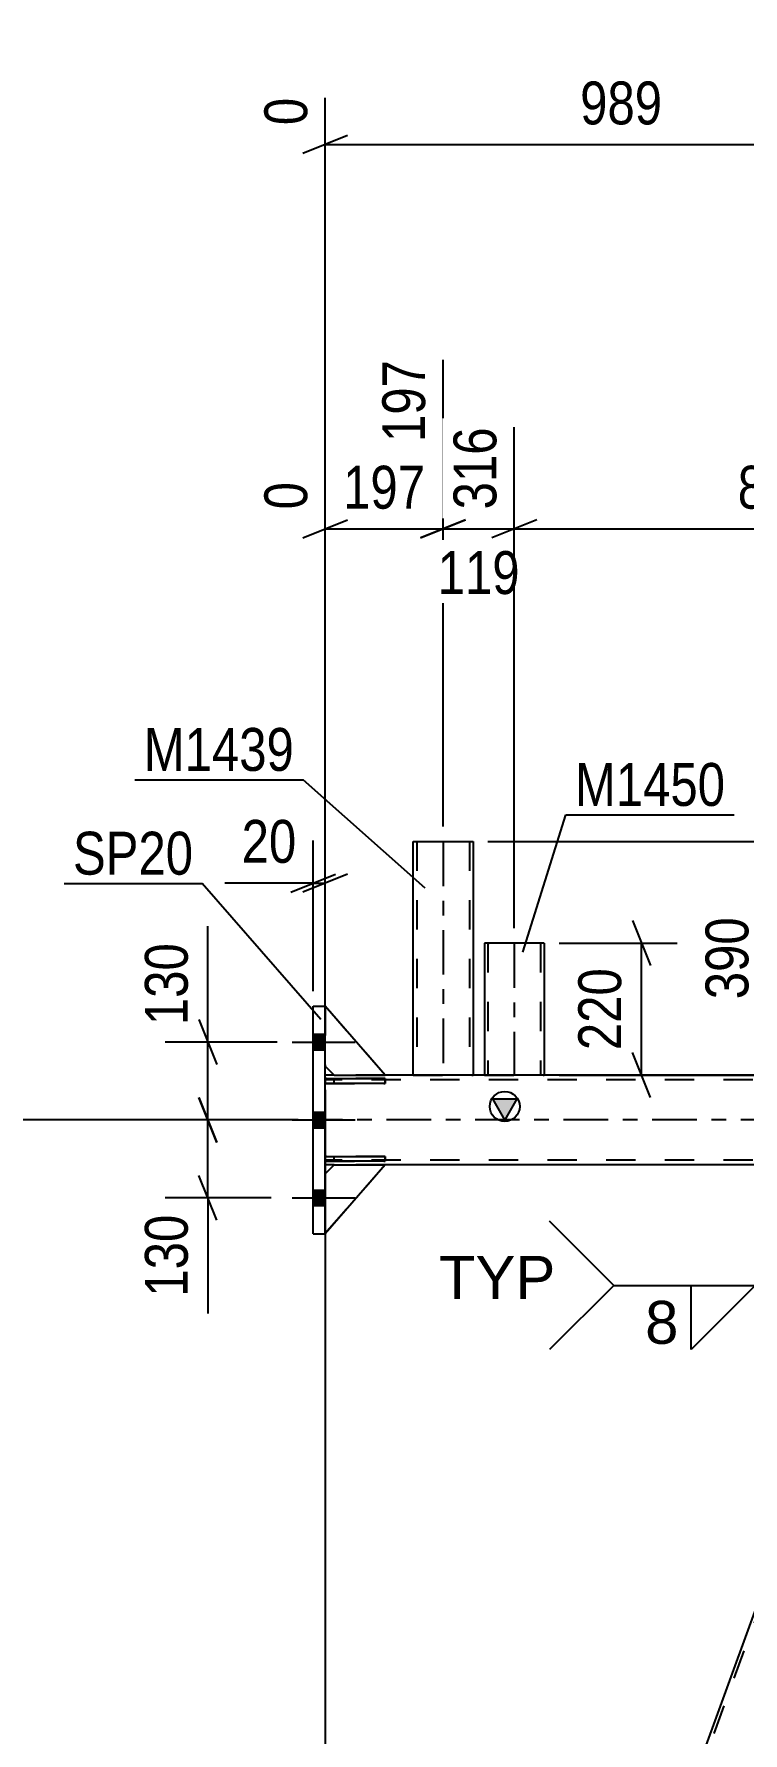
# Model space of a CAD drawing. Header units: millimetres. Extents: x -787 to 402, y -866 to -25.
# Drawn here: x -715.1 to -667.7, y -319.6 to -206.1 of the extents above; entities that cross this region are included whole.
import ezdxf

# ---------------------------------------------------------------- set-up
doc = ezdxf.new("R2010")
doc.units = ezdxf.units.MM
doc.linetypes.add('DXK_LINE_DOT2', pattern=[3.9198, 1.9599, -1.9599])
doc.linetypes.add('DXK_LINE_DOT3', pattern=[5.9187, 2.979, -0.9799, 0.9799, -0.9799])
doc.styles.add('Arial', font='arial.ttf', dxfattribs={"height": 0.2})
doc.styles.add('Arial Narrow', font='ARIALN.TTF', dxfattribs={"height": 0.2})

# ---------------------------------------------------------------- blocks, each defined once
blk = doc.blocks.new('Part-569028579-6480 - 6366')
at = {"color": 2, "linetype": 'Continuous'}
for p, q in [((-699.2, -400.21), (-656.18, -282.01)), ((-694.95, -400.21), (-652.95, -284.81))]:
    blk.add_line(p, q, dxfattribs=at)
at = {"color": 7, "linetype": 'DXK_LINE_DOT2'}
for p, q in [((-699.1, -400.61), (-655.78, -281.61)), ((-695.35, -400.61), (-652.04, -281.61)), ((-656.18, -282.01), (-656.04, -281.61)), ((-651.78, -281.61), (-656.04, -281.61)), ((-652.95, -284.81), (-651.78, -281.61)), ((-699.35, -400.61), (-699.2, -400.21)), ((-695.09, -400.61), (-694.95, -400.21)), ((-699.35, -400.61), (-695.09, -400.61))]:
    blk.add_line(p, q, dxfattribs=at)
blk = doc.blocks.new('Part-569028579-6501 - 6366')
at = {"linetype": 'Continuous'}
blk.add_hatch(color=2, dxfattribs=at).paths.add_polyline_path([(-683.6, -278.61), (-684.4, -277.21), (-682.8, -277.21)])
at = {"color": 2, "linetype": 'Continuous'}
for p, q in [((-695, -275.61), (-695.6, -275.61)), ((-664.25, -275.61), (-691.6, -275.61)), ((-683.6, -278.61), (-684.4, -277.21)), ((-684.4, -277.21), (-682.8, -277.21)), ((-682.8, -277.21), (-683.6, -278.61)), ((-695, -281.61), (-695.6, -281.61)), ((-664.25, -281.61), (-691.6, -281.61))]:
    blk.add_line(p, q, dxfattribs=at)
at = {"color": 7, "linetype": 'DXK_LINE_DOT2'}
for p, q in [((-695.6, -281.61), (-695.6, -275.61)), ((-691.6, -275.61), (-695, -275.61)), ((-102.57, -275.93), (-695.6, -275.93)), ((-102.57, -281.29), (-695.6, -281.29)), ((-691.6, -281.61), (-695, -281.61))]:
    blk.add_line(p, q, dxfattribs=at)
at = {"color": 7, "linetype": 'DXK_LINE_DOT3'}
blk.add_line((-102.57, -278.61), (-695.6, -278.61), dxfattribs=at)
at = {"color": 2, "linetype": 'Continuous'}
blk.add_circle((-683.6, -277.71), 1, dxfattribs=at)
blk = doc.blocks.new('Part-569028579-6521 - 6366')
at = {"color": 2, "linetype": 'Continuous'}
for p, q in [((-696.4, -286.21), (-696.4, -271.01)), ((-696.4, -271.01), (-695.6, -271.01)), ((-695.6, -286.21), (-695.6, -271.01)), ((-696.4, -286.21), (-695.6, -286.21))]:
    blk.add_line(p, q, dxfattribs=at)
blk = doc.blocks.new('Part-569028579-6624 - 6366')
at = {"color": 7, "linetype": 'DXK_LINE_DOT2'}
for p, q in [((-691.6, -275.85), (-695.6, -275.85)), ((-695.6, -275.85), (-695.6, -276.17)), ((-695.6, -276.17), (-691.6, -276.17)), ((-695, -276.17), (-695, -275.85)), ((-691.6, -276.17), (-691.6, -275.85))]:
    blk.add_line(p, q, dxfattribs=at)
blk = doc.blocks.new('Part-569028579-6625 - 6366')
at = {"color": 7, "linetype": 'DXK_LINE_DOT2'}
for p, q in [((-691.6, -281.05), (-695.6, -281.05)), ((-695.6, -281.05), (-695.6, -281.37)), ((-695.6, -281.37), (-691.6, -281.37)), ((-695, -281.37), (-695, -281.05)), ((-691.6, -281.37), (-691.6, -281.05))]:
    blk.add_line(p, q, dxfattribs=at)
blk = doc.blocks.new('Part-569028579-6626 - 6366')
at = {"color": 2, "linetype": 'Continuous'}
for p, q in [((-695.6, -275.85), (-691.6, -275.85)), ((-695.6, -276.17), (-695.6, -275.85)), ((-691.6, -276.17), (-695.6, -276.17)), ((-691.6, -275.85), (-691.6, -276.17))]:
    blk.add_line(p, q, dxfattribs=at)
at = {"color": 7, "linetype": 'DXK_LINE_DOT2'}
blk.add_line((-695, -276.17), (-695, -275.85), dxfattribs=at)
blk = doc.blocks.new('Part-569028579-6627 - 6366')
at = {"color": 2, "linetype": 'Continuous'}
for p, q in [((-695.6, -281.05), (-691.6, -281.05)), ((-695.6, -281.37), (-695.6, -281.05)), ((-691.6, -281.37), (-695.6, -281.37)), ((-691.6, -281.05), (-691.6, -281.37))]:
    blk.add_line(p, q, dxfattribs=at)
at = {"color": 7, "linetype": 'DXK_LINE_DOT2'}
blk.add_line((-695, -281.37), (-695, -281.05), dxfattribs=at)
blk = doc.blocks.new('Part-569028579-6628 - 6366')
at = {"color": 7, "linetype": 'DXK_LINE_DOT2'}
for p, q in [((-691.6, -275.61), (-695.6, -271.01)), ((-695.6, -271.01), (-695.6, -275.01)), ((-695.6, -275.01), (-695, -275.61)), ((-695, -275.61), (-691.6, -275.61))]:
    blk.add_line(p, q, dxfattribs=at)
blk = doc.blocks.new('Part-569028579-6629 - 6366')
at = {"color": 2, "linetype": 'Continuous'}
for p, q in [((-691.6, -275.61), (-695.6, -271.01)), ((-695.6, -275.01), (-695, -275.61)), ((-695, -275.61), (-691.6, -275.61))]:
    blk.add_line(p, q, dxfattribs=at)
at = {"color": 7, "linetype": 'DXK_LINE_DOT2'}
blk.add_line((-695.6, -271.01), (-695.6, -275.01), dxfattribs=at)
blk = doc.blocks.new('Part-569028579-6630 - 6366')
at = {"color": 7, "linetype": 'DXK_LINE_DOT2'}
for p, q in [((-695.6, -282.21), (-695, -281.61)), ((-691.6, -281.61), (-695.6, -286.21)), ((-695.6, -286.21), (-695.6, -282.21)), ((-695, -281.61), (-691.6, -281.61))]:
    blk.add_line(p, q, dxfattribs=at)
blk = doc.blocks.new('Part-569028579-6631 - 6366')
at = {"color": 2, "linetype": 'Continuous'}
for p, q in [((-695.6, -282.21), (-695, -281.61)), ((-691.6, -281.61), (-695.6, -286.21)), ((-695, -281.61), (-691.6, -281.61))]:
    blk.add_line(p, q, dxfattribs=at)
at = {"color": 7, "linetype": 'DXK_LINE_DOT2'}
blk.add_line((-695.6, -286.21), (-695.6, -282.21), dxfattribs=at)
blk = doc.blocks.new('Part-569028579-17700 - 6366')
at = {"color": 2, "linetype": 'Continuous'}
for p, q in [((-689.72, -260.01), (-689.68, -260.01)), ((-689.72, -275.61), (-689.72, -260.01)), ((-689.68, -260.01), (-685.72, -260.01)), ((-685.72, -260.01), (-685.72, -275.61))]:
    blk.add_line(p, q, dxfattribs=at)
at = {"color": 7, "linetype": 'DXK_LINE_DOT2'}
for p, q in [((-689.48, -260.01), (-689.48, -275.61)), ((-689.48, -260.01), (-689.46, -260.01)), ((-685.96, -260.01), (-685.96, -275.61)), ((-689.72, -275.61), (-689.72, -275.61)), ((-689.72, -275.61), (-685.72, -275.61)), ((-685.72, -275.61), (-685.72, -275.61)), ((-685.72, -275.61), (-685.72, -275.61))]:
    blk.add_line(p, q, dxfattribs=at)
at = {"color": 7, "linetype": 'DXK_LINE_DOT3'}
blk.add_line((-687.72, -260.01), (-687.72, -275.61), dxfattribs=at)
blk = doc.blocks.new('Bolt-569028579-6640 - 6366')
at = {"linetype": 'Continuous'}
for points in [[(-696.4, -272.89), (-696.4, -273.93), (-695.6, -273.93), (-695.6, -272.89)], [(-696.4, -272.89), (-696.4, -273.93), (-695.6, -273.93), (-695.6, -272.89)], [(-696.4, -272.89), (-696.4, -273.93), (-695.6, -273.93), (-695.6, -272.89)], [(-696.4, -278.09), (-696.4, -279.13), (-695.6, -279.13), (-695.6, -278.09)], [(-696.4, -278.09), (-696.4, -279.13), (-695.6, -279.13), (-695.6, -278.09)], [(-696.4, -283.29), (-696.4, -284.33), (-695.6, -284.33), (-695.6, -283.29)], [(-696.4, -283.29), (-696.4, -284.33), (-695.6, -284.33), (-695.6, -283.29)], [(-696.4, -283.29), (-696.4, -284.33), (-695.6, -284.33), (-695.6, -283.29)]]:
    blk.add_hatch(color=1, dxfattribs=at).paths.add_polyline_path(points)
at = {"color": 1, "linetype": 'Continuous'}
for p, q in [((-697.8, -273.41), (-693.6, -273.41)), ((-697.8, -273.41), (-693.6, -273.41)), ((-697.8, -273.41), (-693.6, -273.41)), ((-696.4, -272.89), (-695.6, -272.89)), ((-696.4, -272.89), (-695.6, -272.89)), ((-696.4, -272.89), (-695.6, -272.89)), ((-696.4, -273.93), (-695.6, -273.93)), ((-696.4, -273.93), (-695.6, -273.93)), ((-696.4, -273.93), (-695.6, -273.93)), ((-697.8, -278.61), (-693.6, -278.61)), ((-697.8, -278.61), (-693.6, -278.61)), ((-696.4, -278.09), (-695.6, -278.09)), ((-696.4, -278.09), (-695.6, -278.09)), ((-696.4, -279.13), (-695.6, -279.13)), ((-696.4, -279.13), (-695.6, -279.13)), ((-696.4, -283.29), (-695.6, -283.29)), ((-696.4, -283.29), (-695.6, -283.29)), ((-696.4, -283.29), (-695.6, -283.29)), ((-697.8, -283.81), (-693.6, -283.81)), ((-697.8, -283.81), (-693.6, -283.81)), ((-697.8, -283.81), (-693.6, -283.81)), ((-696.4, -284.33), (-695.6, -284.33)), ((-696.4, -284.33), (-695.6, -284.33)), ((-696.4, -284.33), (-695.6, -284.33))]:
    blk.add_line(p, q, dxfattribs=at)
blk = doc.blocks.new('Part-569028579-17708 - 6366')
at = {"color": 2, "linetype": 'Continuous'}
for p, q in [((-680.96, -266.8), (-684.96, -266.8)), ((-684.96, -266.8), (-684.96, -275.61)), ((-680.96, -266.8), (-680.96, -275.61))]:
    blk.add_line(p, q, dxfattribs=at)
at = {"color": 7, "linetype": 'DXK_LINE_DOT2'}
for p, q in [((-684.72, -266.8), (-684.72, -275.61)), ((-684.72, -266.8), (-684.7, -266.8)), ((-684.7, -266.8), (-684.66, -266.8)), ((-684.66, -266.8), (-684.65, -266.8)), ((-681.2, -266.8), (-681.2, -275.61)), ((-684.96, -275.61), (-684.96, -275.61)), ((-684.96, -275.61), (-680.96, -275.61)), ((-680.96, -275.61), (-680.96, -275.61)), ((-680.96, -275.61), (-680.96, -275.61))]:
    blk.add_line(p, q, dxfattribs=at)
at = {"color": 7, "linetype": 'DXK_LINE_DOT3'}
blk.add_line((-682.96, -266.8), (-682.96, -275.61), dxfattribs=at)
blk = doc.blocks.new('StraightDimension-569028579-65484 - 6366')
at = {"color": 7, "linetype": 'Continuous'}
for p, q in [((-665.37, -261.51), (-666.57, -258.51)), ((-684.72, -260.01), (-663.57, -260.01)), ((-665.97, -275.61), (-665.97, -260.01)), ((-666.57, -274.11), (-665.37, -277.11)), ((-679.96, -275.61), (-663.57, -275.61))]:
    blk.add_line(p, q, dxfattribs=at)
at = {"color": 0}
blk.add_wipeout([(-666.72, -264.46), (-670.92, -264.46), (-670.92, -271.15), (-666.72, -271.15)], dxfattribs=at)
at = {"color": 3, "style": 'Arial Narrow'}
blk.add_text('390', height=2.863, rotation=90.0002, dxfattribs=at).set_placement((-667.32, -270.55))
blk = doc.blocks.new('StraightDimension-569028579-65551 - 6366')
at = {"color": 7, "linetype": 'Continuous'}
for p, q in [((-704.03, -277.11), (-702.83, -280.11)), ((-697.4, -278.61), (-706.28, -278.61)), ((-703.43, -283.81), (-703.43, -278.61)), ((-702.83, -285.31), (-704.03, -282.31)), ((-699.2, -283.81), (-706.28, -283.81)), ((-703.43, -283.81), (-703.43, -291.54)), ((-703.43, -283.81), (-703.43, -291.54))]:
    blk.add_line(p, q, dxfattribs=at)
at = {"color": 0}
blk.add_wipeout([(-704.18, -284.33), (-708.38, -284.33), (-708.38, -291.01), (-704.18, -291.01)], dxfattribs=at)
at = {"color": 3, "style": 'Arial Narrow'}
blk.add_text('130', height=2.863, rotation=90.0002, dxfattribs=at).set_placement((-704.78, -290.41))
blk = doc.blocks.new('StraightDimension-569028579-65550 - 6366')
at = {"color": 7, "linetype": 'Continuous'}
for p, q in [((-703.43, -273.41), (-703.43, -265.67)), ((-703.43, -273.41), (-703.43, -265.67)), ((-704.03, -271.91), (-702.83, -274.91)), ((-698.8, -273.41), (-706.28, -273.41)), ((-703.43, -278.61), (-703.43, -273.41)), ((-702.83, -280.11), (-704.03, -277.11)), ((-697.4, -278.61), (-706.28, -278.61))]:
    blk.add_line(p, q, dxfattribs=at)
at = {"color": 0}
blk.add_wipeout([(-704.18, -266.2), (-708.38, -266.2), (-708.38, -272.88), (-704.18, -272.88)], dxfattribs=at)
at = {"color": 3, "style": 'Arial Narrow'}
blk.add_text('130', height=2.863, rotation=90.0002, dxfattribs=at).set_placement((-704.78, -272.28))
blk = doc.blocks.new('StraightDimension-569028579-80748 - 6366')
at = {"color": 7, "linetype": 'Continuous'}
for p, q in [((-696.4, -270.01), (-696.4, -259.94)), ((-695.6, -270.01), (-695.6, -259.94)), ((-696.4, -262.79), (-702.31, -262.79)), ((-696.4, -262.79), (-702.31, -262.79)), ((-697.9, -263.39), (-694.9, -262.19)), ((-694.1, -262.19), (-697.1, -263.39)), ((-696.4, -262.79), (-695.6, -262.79))]:
    blk.add_line(p, q, dxfattribs=at)
at = {"color": 0}
blk.add_wipeout([(-696.93, -262.04), (-696.93, -257.84), (-701.78, -257.84), (-701.78, -262.04)], dxfattribs=at)
at = {"color": 3, "style": 'Arial Narrow'}
blk.add_text('20', height=2.863, dxfattribs=at).set_placement((-701.18, -261.44))
blk = doc.blocks.new('StraightDimension-569028579-65316 - 6366')
at = {"color": 7, "linetype": 'Continuous'}
for p, q in [((-687.72, -259.01), (-687.72, -227.86)), ((-695.6, -274.61), (-695.6, -236.01)), ((-697.1, -239.74), (-694.1, -238.54)), ((-695.6, -239.14), (-687.72, -239.14)), ((-686.22, -238.54), (-689.22, -239.74))]:
    blk.add_line(p, q, dxfattribs=at)
at = {"color": 0}
blk.add_wipeout([(-688.32, -238.39), (-688.32, -234.19), (-695, -234.19), (-695, -238.39)], dxfattribs=at)
at = {"color": 0, "linetype": 'Continuous'}
blk.add_wipeout([(-696.2, -235.41), (-700.4, -235.41), (-700.4, -238.44), (-696.2, -238.44)], dxfattribs=at)
at = {"color": 3, "style": 'Arial Narrow'}
blk.add_text('197', height=2.863, dxfattribs=at).set_placement((-694.4, -237.79))
at = {"color": 3, "linetype": 'Continuous', "style": 'Arial Narrow'}
blk.add_text('0', height=2.86, rotation=90.0002, dxfattribs=at).set_placement((-696.8, -237.84))
at = {"color": 0, "linetype": 'Continuous'}
blk.add_wipeout([(-688.32, -227.26), (-692.52, -227.26), (-692.52, -233.94), (-688.32, -233.94)], dxfattribs=at)
at = {"color": 3, "linetype": 'Continuous', "style": 'Arial Narrow'}
blk.add_text('197', height=2.863, rotation=90.0002, dxfattribs=at).set_placement((-688.92, -233.34))
blk = doc.blocks.new('StraightDimension-569028579-65470 - 6366')
at = {"color": 7, "linetype": 'Continuous'}
for p, q in [((-675.07, -265.3), (-673.87, -268.3)), ((-679.96, -266.8), (-672.07, -266.8)), ((-674.47, -275.61), (-674.47, -266.8)), ((-673.87, -277.11), (-675.07, -274.11)), ((-679.96, -275.61), (-672.07, -275.61))]:
    blk.add_line(p, q, dxfattribs=at)
at = {"color": 0}
blk.add_wipeout([(-675.22, -267.86), (-679.42, -267.86), (-679.42, -274.55), (-675.22, -274.55)], dxfattribs=at)
at = {"color": 3, "style": 'Arial Narrow'}
blk.add_text('220', height=2.863, rotation=90.0002, dxfattribs=at).set_placement((-675.82, -273.95))
blk = doc.blocks.new('StraightDimension-569028579-65315 - 6366')
at = {"color": 7, "linetype": 'Continuous'}
for p, q in [((-687.72, -259.01), (-687.72, -227.86)), ((-682.96, -265.8), (-682.96, -232.36)), ((-689.22, -239.74), (-686.22, -238.54)), ((-687.72, -239.14), (-682.96, -239.14)), ((-681.46, -238.54), (-684.46, -239.74))]:
    blk.add_line(p, q, dxfattribs=at)
at = {"color": 0, "linetype": 'Continuous'}
blk.add_wipeout([(-683.56, -231.76), (-687.76, -231.76), (-687.76, -238.44), (-683.56, -238.44)], dxfattribs=at)
at = {"color": 0}
blk.add_wipeout([(-682, -244.09), (-682, -239.89), (-688.68, -239.89), (-688.68, -244.09)], dxfattribs=at)
at = {"color": 3, "linetype": 'Continuous', "style": 'Arial Narrow'}
blk.add_text('316', height=2.863, rotation=90.0002, dxfattribs=at).set_placement((-684.16, -237.84))
at = {"color": 3, "style": 'Arial Narrow'}
blk.add_text('119', height=2.863, dxfattribs=at).set_placement((-688.08, -243.49))
blk = doc.blocks.new('StraightDimension-569028579-7196 - 6366')
at = {"color": 7, "linetype": 'Continuous'}
blk.add_line((-695.6, -276.61), (-695.6, -337.25), dxfattribs=at)
blk = doc.blocks.new('StraightDimension-569028579-6867 - 6366')
at = {"color": 7, "linetype": 'Continuous'}
blk.add_line((-697.4, -278.61), (-744.76, -278.61), dxfattribs=at)
blk = doc.blocks.new('StraightDimension-569028579-18752 - 6366')
at = {"color": 7, "linetype": 'Continuous'}
for p, q in [((-656.04, -280.61), (-656.04, -206.69)), ((-695.6, -274.61), (-695.6, -210.35)), ((-694.1, -212.88), (-697.1, -214.08)), ((-657.54, -214.08), (-654.54, -212.88)), ((-695.6, -213.48), (-656.04, -213.48))]:
    blk.add_line(p, q, dxfattribs=at)
at = {"color": 0}
blk.add_wipeout([(-672.48, -212.73), (-672.48, -208.53), (-679.16, -208.53), (-679.16, -212.73)], dxfattribs=at)
at = {"color": 3, "style": 'Arial Narrow'}
blk.add_text('989', height=2.863, dxfattribs=at).set_placement((-678.56, -212.13))
at = {"color": 0, "linetype": 'Continuous'}
for points in [[(-656.64, -206.09), (-660.84, -206.09), (-660.84, -212.78), (-656.64, -212.78)], [(-696.2, -209.75), (-700.4, -209.75), (-700.4, -212.78), (-696.2, -212.78)]]:
    blk.add_wipeout(points, dxfattribs=at)
at = {"color": 3, "linetype": 'Continuous', "style": 'Arial Narrow'}
for s, height, p in [('989', 2.863, (-657.24, -212.18)), ('0', 2.86, (-696.8, -212.18))]:
    blk.add_text(s, height=height, rotation=90.0002, dxfattribs=at).set_placement(p)
blk = doc.blocks.new('StraightDimension-569028579-65314 - 6366')
at = {"color": 7, "linetype": 'Continuous'}
for p, q in [((-647.62, -259.97), (-647.62, -230.53)), ((-682.96, -265.8), (-682.96, -232.36)), ((-681.46, -238.54), (-684.46, -239.74)), ((-682.96, -239.14), (-647.62, -239.14)), ((-649.12, -239.74), (-646.12, -238.54))]:
    blk.add_line(p, q, dxfattribs=at)
at = {"color": 0}
blk.add_wipeout([(-661.95, -238.39), (-661.95, -234.19), (-668.63, -234.19), (-668.63, -238.39)], dxfattribs=at)
at = {"color": 3, "style": 'Arial Narrow'}
blk.add_text('884', height=2.863, dxfattribs=at).set_placement((-668.03, -237.79))
at = {"color": 0, "linetype": 'Continuous'}
blk.add_wipeout([(-648.22, -229.93), (-652.42, -229.93), (-652.42, -238.44), (-648.22, -238.44)], dxfattribs=at)
at = {"color": 3, "linetype": 'Continuous', "style": 'Arial Narrow'}
blk.add_text('1200', height=2.863, rotation=90.0002, dxfattribs=at).set_placement((-648.82, -237.84))
blk = doc.blocks.new('Mark-569028579-6517 - 6366')
at = {"color": 30, "linetype": 'Continuous'}
for p in [(-713.05, -262.83), (-695.89, -271.9)]:
    blk.add_line(p, (-703.81, -262.83), dxfattribs=at)
at = {"color": 0}
blk.add_wipeout([(-704.41, -262.23), (-704.41, -259.23), (-712.45, -259.23), (-712.45, -262.23)], dxfattribs=at)
blk.add_wipeout([(-704.41, -262.23), (-704.41, -259.23), (-712.45, -259.23), (-712.45, -262.23)], dxfattribs=at)
at = {"color": 3, "style": 'Arial Narrow'}
blk.add_text('SP20', height=2.863, dxfattribs=at).set_placement((-712.45, -262.23))
blk = doc.blocks.new('Mark-569028579-65659 - 6366')
at = {"color": 30, "linetype": 'Continuous'}
for p, q in [((-682.4, -267.4), (-679.51, -258.24)), ((-679.51, -258.24), (-668.26, -258.24))]:
    blk.add_line(p, q, dxfattribs=at)
at = {"color": 0}
blk.add_wipeout([(-668.86, -257.64), (-668.86, -254.64), (-678.91, -254.64), (-678.91, -257.64)], dxfattribs=at)
blk.add_wipeout([(-668.86, -257.64), (-668.86, -254.64), (-678.91, -254.64), (-678.91, -257.64)], dxfattribs=at)
at = {"color": 3, "style": 'Arial Narrow'}
blk.add_text('M1450', height=2.863, dxfattribs=at).set_placement((-678.91, -257.64))
blk = doc.blocks.new('Mark-569028579-65656 - 6366')
at = {"color": 30, "linetype": 'Continuous'}
for p in [(-708.32, -255.9), (-688.91, -263.14)]:
    blk.add_line(p, (-697.07, -255.9), dxfattribs=at)
at = {"color": 0}
blk.add_wipeout([(-697.67, -255.3), (-697.67, -252.3), (-707.72, -252.3), (-707.72, -255.3)], dxfattribs=at)
blk.add_wipeout([(-697.67, -255.3), (-697.67, -252.3), (-707.72, -252.3), (-707.72, -255.3)], dxfattribs=at)
at = {"color": 3, "style": 'Arial Narrow'}
blk.add_text('M1439', height=2.863, dxfattribs=at).set_placement((-707.72, -255.3))
blk = doc.blocks.new('WeldMark-569028579-7470 - 6366')
at = {"linetype": 'Continuous'}
blk.add_hatch(color=30, dxfattribs=at).paths.add_polyline_path([(-658.69, -283.27), (-656.05, -281.65), (-657.62, -284.32)])
at = {"color": 30, "linetype": 'Continuous'}
for p in [(-656.05, -281.65), (-676.32, -289.66)]:
    blk.add_line(p, (-663.9, -289.66), dxfattribs=at)
at = {"color": 3, "linetype": 'Continuous'}
for p, q in [((-676.32, -289.66), (-680.61, -285.38)), ((-676.32, -289.66), (-680.61, -293.95)), ((-671.14, -289.66), (-666.86, -289.66)), ((-666.86, -289.66), (-671.14, -293.95)), ((-671.14, -293.95), (-671.14, -289.66))]:
    blk.add_line(p, q, dxfattribs=at)
for start, end in [(90, 270), (270, 90)]:
    blk.add_arc((-663.9, -289.66), 1.5, start, end, dxfattribs=at)
at = {"color": 0}
blk.add_wipeout([(-671.8, -293.76), (-671.8, -290.36), (-674.42, -290.36), (-674.42, -293.76)], dxfattribs=at)
at = {"color": 3, "style": 'Arial'}
blk.add_text('8', height=2.87, dxfattribs=at).set_placement((-674.22, -293.56))
at = {"color": 0, "linetype": 'Continuous'}
blk.add_wipeout([(-680.22, -290.56), (-680.22, -287.56), (-688, -287.56), (-688, -290.56)], dxfattribs=at)
blk.add_wipeout([(-680.22, -290.56), (-680.22, -287.56), (-688, -287.56), (-688, -290.56)], dxfattribs=at)
at = {"color": 3, "linetype": 'Continuous', "style": 'Arial'}
blk.add_text('TYP', height=2.865, dxfattribs=at).set_placement((-688, -290.56))

msp = doc.modelspace()

# ---------------------------------------------------------------- block references
for name in ['Part-569028579-17700 - 6366', 'Part-569028579-17708 - 6366', 'Part-569028579-6521 - 6366', 'Part-569028579-6628 - 6366', 'Part-569028579-6629 - 6366', 'Bolt-569028579-6640 - 6366', 'Part-569028579-6501 - 6366', 'Part-569028579-6624 - 6366', 'Part-569028579-6626 - 6366', 'Part-569028579-6625 - 6366', 'Part-569028579-6627 - 6366', 'Part-569028579-6480 - 6366', 'Part-569028579-6630 - 6366', 'Part-569028579-6631 - 6366']:
    msp.add_blockref(name, (0, 0))

# ---------------------------------------------------------------- next in the draw order: block references
for name in ['StraightDimension-569028579-65484 - 6366', 'StraightDimension-569028579-65551 - 6366', 'WeldMark-569028579-7470 - 6366']:
    msp.add_blockref(name, (0, 0))

# ---------------------------------------------------------------- next in the draw order: block references
for name in ['StraightDimension-569028579-65470 - 6366', 'StraightDimension-569028579-65550 - 6366']:
    msp.add_blockref(name, (0, 0))

# ---------------------------------------------------------------- next in the draw order: block references
for name in ['StraightDimension-569028579-80748 - 6366', 'StraightDimension-569028579-7196 - 6366']:
    msp.add_blockref(name, (0, 0))

# ---------------------------------------------------------------- next in the draw order: block references
for name in ['StraightDimension-569028579-65316 - 6366', 'StraightDimension-569028579-6867 - 6366']:
    msp.add_blockref(name, (0, 0))

# ---------------------------------------------------------------- next in the draw order: block references
msp.add_blockref('StraightDimension-569028579-65315 - 6366', (0, 0))

# ---------------------------------------------------------------- next in the draw order: block references
msp.add_blockref('StraightDimension-569028579-18752 - 6366', (0, 0))

# ---------------------------------------------------------------- next in the draw order: block references
for name in ['StraightDimension-569028579-65314 - 6366', 'Mark-569028579-6517 - 6366']:
    msp.add_blockref(name, (0, 0))

# ---------------------------------------------------------------- next in the draw order: block references
for name in ['Mark-569028579-65656 - 6366', 'Mark-569028579-65659 - 6366']:
    msp.add_blockref(name, (0, 0))

doc.saveas('drawing.dxf')
